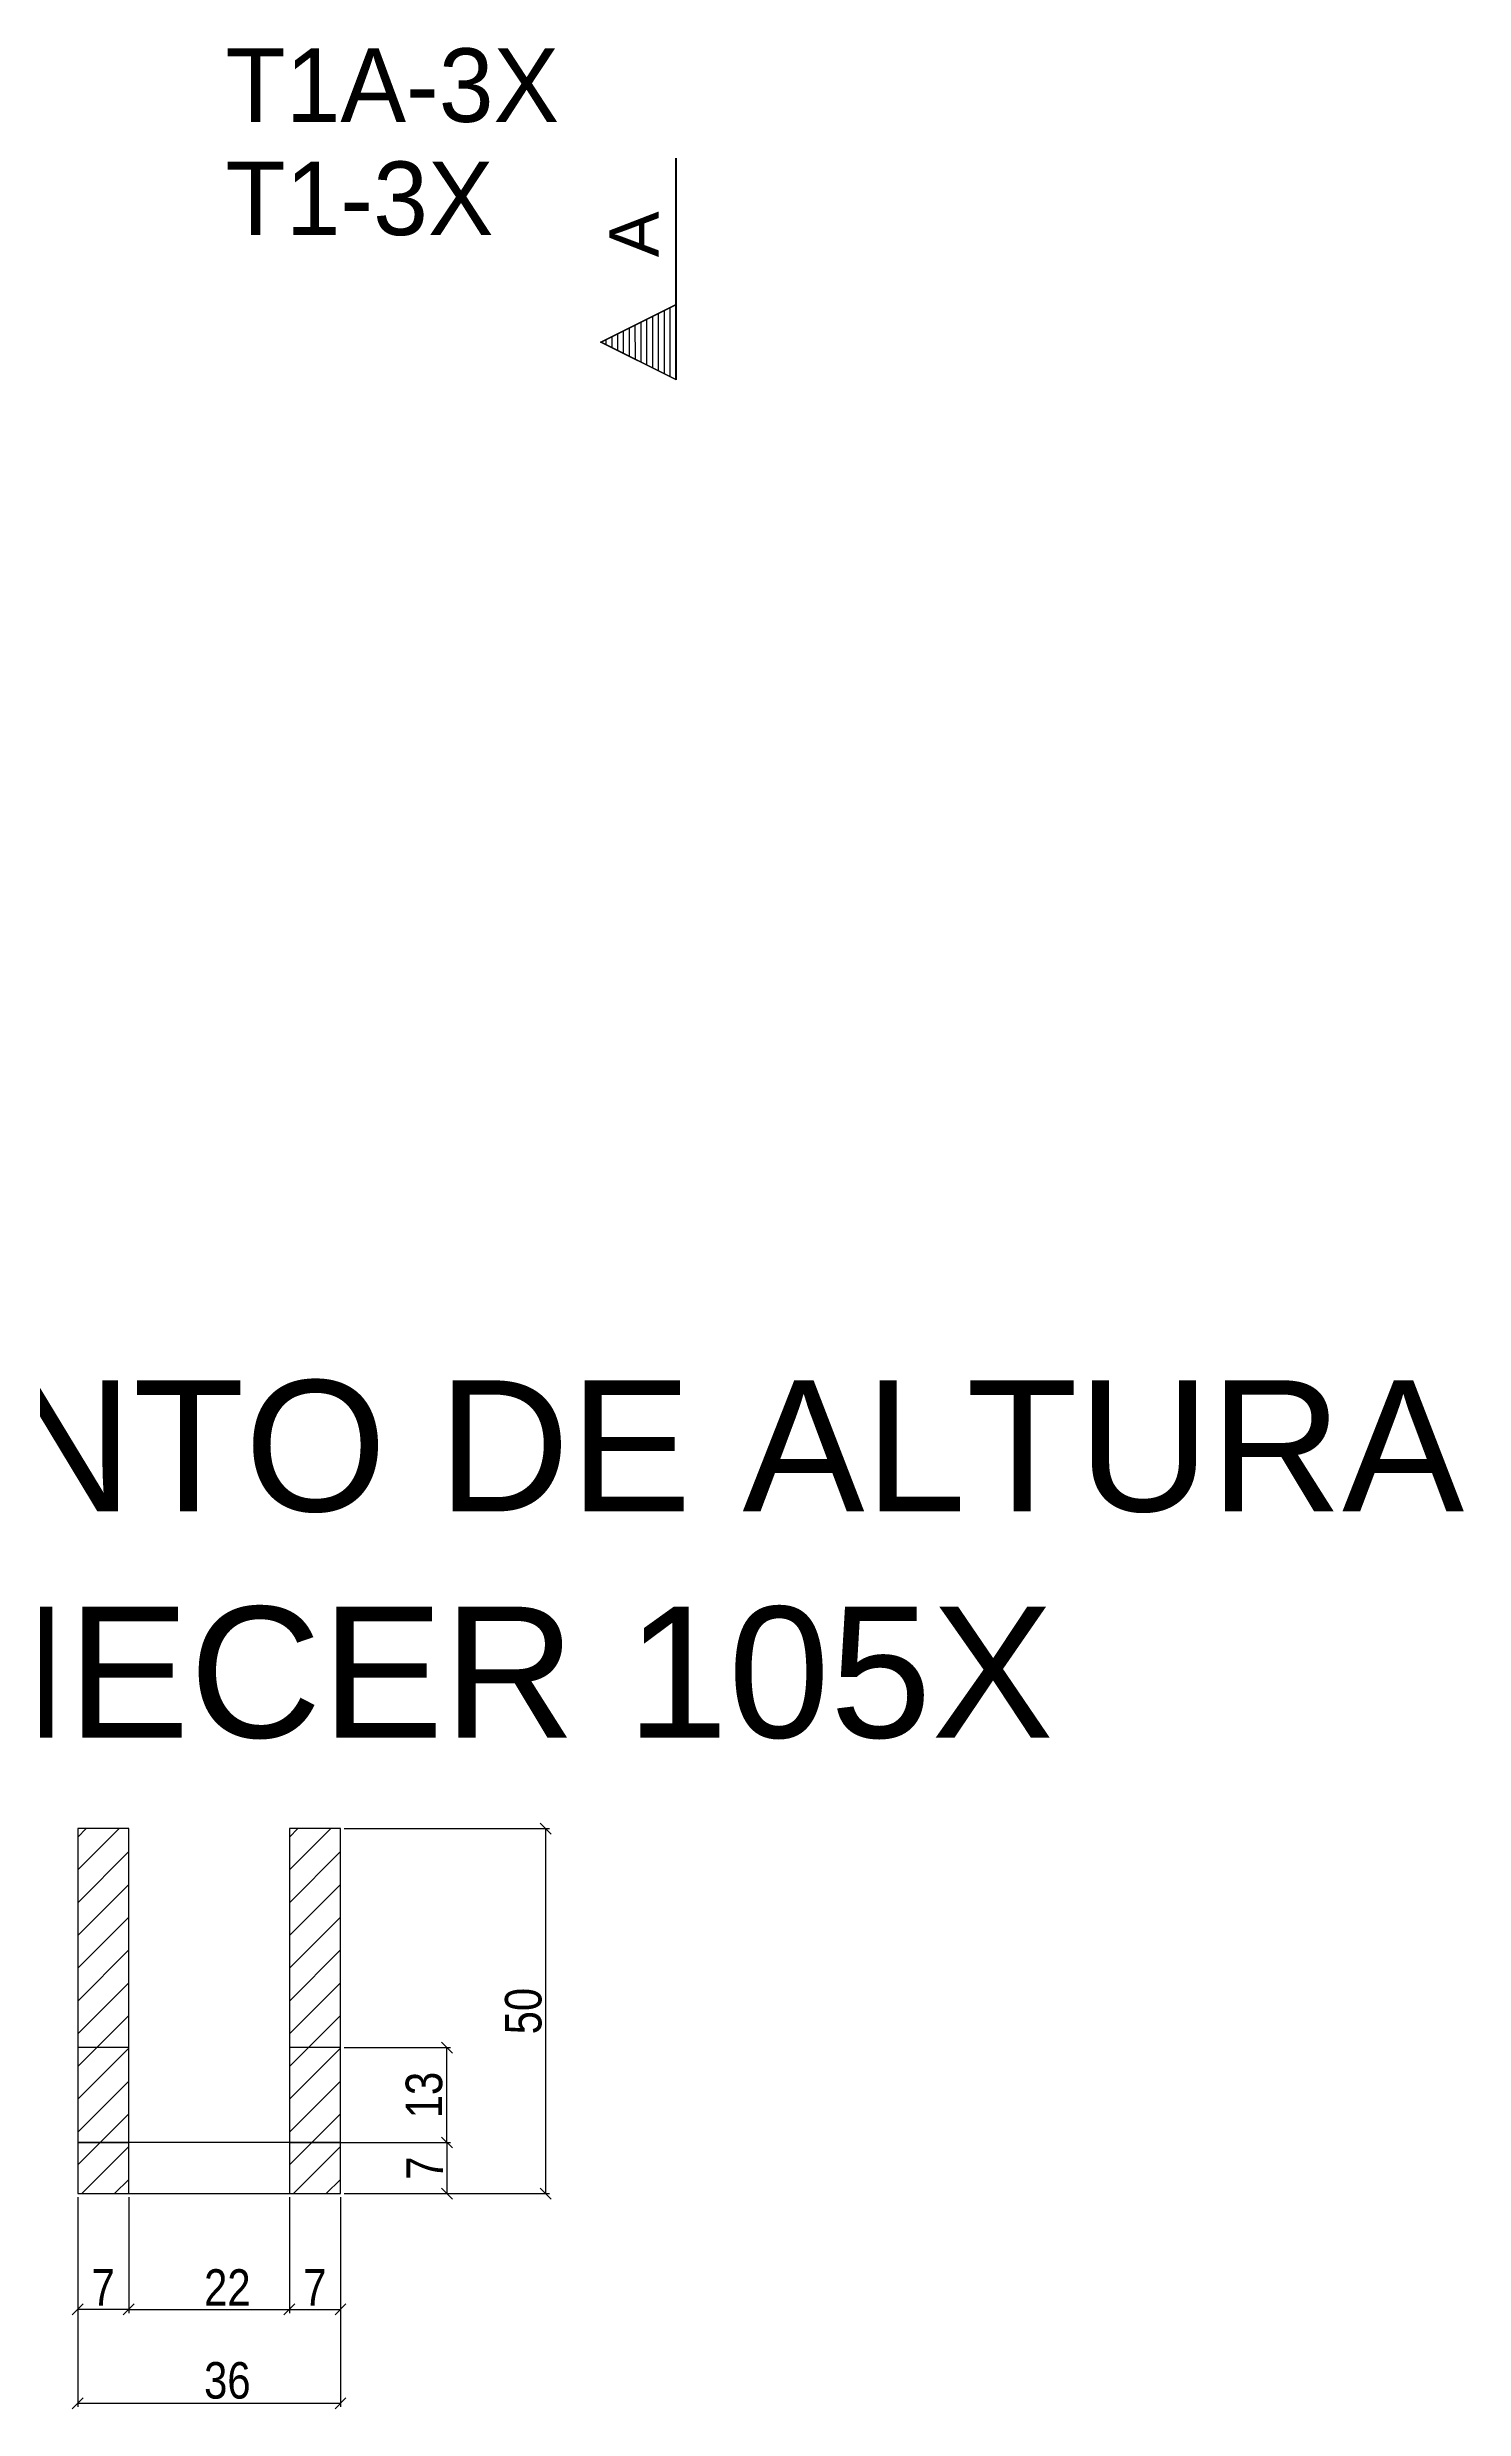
# Model space of a CAD drawing. Extents: x 15230 to 21256, y 3128 to 7338.
# Drawn here: x 18219 to 18607, y 4533 to 5180 of the extents above; entities that cross this region are included whole.
import ezdxf

# ---------------------------------------------------------------- set-up
doc = ezdxf.new("R2010")
doc.units = 0
doc.layers.add('3', color=3, linetype='Continuous')
doc.layers.add('COTA', color=241, linetype='Continuous')
doc.layers.add('NOME DA VIGA', color=6, linetype='Continuous', lineweight=25)
doc.styles.add('COTA TECNICA 2X', font='techl___.ttf', dxfattribs={"height": 10})
doc.styles.add('R80-50', font='arial.ttf', dxfattribs={"height": 10})
doc.styles.add('TQS_ARIAL', font='arial.ttf')
doc.dimstyles.new('SECAO', dxfattribs={"dimscale": 0.333333, "dimtxt": 5, "dimasz": 9, "dimexe": 3, "dimexo": 3, "dimgap": 3, "dimtad": 1, "dimdec": 1, "dimlfac": 0.5, "dimzin": 12, "dimdsep": 46, "dimtxsty": 'COTA TECNICA 2X', "dimblk1": 'OBLIQUE', "dimblk2": 'OBLIQUE', "dimsah": 1, "dimcen": 0.9, "dimclrd": 4, "dimclre": 4, "dimclrt": 240, "dimadec": 1, "dimazin": 3, "dimtfac": 1, "dimtdec": 1, "dimtmove": 0, "dimatfit": 3, "dimfxl": 1, "dimtolj": 1, "dimtzin": 12, "dimarcsym": 0})

# ---------------------------------------------------------------- blocks, each defined once
blk = doc.blocks.new('_Oblique')
at = {"color": 0, "linetype": 'ByBlock', "lineweight": -2}
blk.add_line((-0.5, -0.5), (0.5, 0.5), dxfattribs=at)
blk = doc.blocks.new('*D48')
at = {"layer": 'COTA', "color": 4, "lineweight": -2, "transparency": 16777216}
for p, q in [((18227.58, 4590.86), (18227.58, 4533.4)), ((18299.58, 4590.86), (18299.58, 4533.4)), ((18227.58, 4534.4), (18299.58, 4534.4))]:
    blk.add_line(p, q, dxfattribs=at)
at = {"layer": 'DEFPOINTS', "color": 0, "transparency": 16777216}
for p in [(18227.58, 4591.86), (18299.58, 4591.86), (18299.58, 4534.4)]:
    blk.add_point(p, dxfattribs=at)
at = {"layer": 'COTA', "color": 4, "lineweight": -2, "transparency": 16777216, "xscale": 3, "yscale": 3, "zscale": 3, "rotation": 180}
blk.add_blockref('_Oblique', (18227.58, 4534.4), dxfattribs=at)
at = {"layer": 'COTA', "color": 4, "lineweight": -2, "transparency": 16777216, "xscale": 3, "yscale": 3, "zscale": 3}
blk.add_blockref('_Oblique', (18299.58, 4534.4), dxfattribs=at)
at = {"layer": 'COTA', "color": 240, "transparency": 16777216, "insert": (18268.58, 4540.62), "char_height": 10, "attachment_point": 5, "style": 'COTA TECNICA 2X'}
blk.add_mtext('\\A1;36', dxfattribs=at)
blk = doc.blocks.new('*D49')
at = {"layer": 'COTA', "color": 4, "lineweight": -2, "transparency": 16777216}
for p, q in [((18241.58, 4590.86), (18241.58, 4559.12)), ((18285.58, 4590.86), (18285.58, 4559.12)), ((18241.58, 4560.12), (18285.58, 4560.12))]:
    blk.add_line(p, q, dxfattribs=at)
at = {"layer": 'DEFPOINTS', "color": 0, "transparency": 16777216}
for p in [(18241.58, 4591.86), (18285.58, 4591.86), (18285.58, 4560.12)]:
    blk.add_point(p, dxfattribs=at)
at = {"layer": 'COTA', "color": 4, "lineweight": -2, "transparency": 16777216, "xscale": 3, "yscale": 3, "zscale": 3, "rotation": 180}
blk.add_blockref('_Oblique', (18241.58, 4560.12), dxfattribs=at)
at = {"layer": 'COTA', "color": 4, "lineweight": -2, "transparency": 16777216, "xscale": 3, "yscale": 3, "zscale": 3}
blk.add_blockref('_Oblique', (18285.58, 4560.12), dxfattribs=at)
at = {"layer": 'COTA', "color": 240, "transparency": 16777216, "insert": (18268.58, 4566.12), "char_height": 10, "attachment_point": 5, "style": 'COTA TECNICA 2X'}
blk.add_mtext('\\A1;22', dxfattribs=at)
blk = doc.blocks.new('*D50')
at = {"layer": 'COTA', "color": 4, "lineweight": -2, "transparency": 16777216}
blk.add_line((18285.58, 4560.12), (18299.58, 4560.12), dxfattribs=at)
at = {"layer": 'DEFPOINTS', "color": 0, "transparency": 16777216}
for p in [(18285.58, 4560.12), (18299.58, 4560.12), (18299.58, 4560.12)]:
    blk.add_point(p, dxfattribs=at)
at = {"layer": 'COTA', "color": 4, "lineweight": -2, "transparency": 16777216, "xscale": 3, "yscale": 3, "zscale": 3, "rotation": 180}
blk.add_blockref('_Oblique', (18285.58, 4560.12), dxfattribs=at)
at = {"layer": 'COTA', "color": 4, "lineweight": -2, "transparency": 16777216, "xscale": 3, "yscale": 3, "zscale": 3}
blk.add_blockref('_Oblique', (18299.58, 4560.12), dxfattribs=at)
at = {"layer": 'COTA', "color": 240, "transparency": 16777216, "insert": (18292.58, 4566.19), "char_height": 10, "attachment_point": 5, "style": 'COTA TECNICA 2X'}
blk.add_mtext('\\A1;7', dxfattribs=at)
blk = doc.blocks.new('*D51')
at = {"layer": 'COTA', "color": 4, "lineweight": -2, "transparency": 16777216}
blk.add_line((18241.58, 4560.12), (18227.58, 4560.12), dxfattribs=at)
at = {"layer": 'DEFPOINTS', "color": 0, "transparency": 16777216}
for p in [(18227.58, 4560.12), (18227.58, 4560.12), (18241.58, 4560.12)]:
    blk.add_point(p, dxfattribs=at)
at = {"layer": 'COTA', "color": 4, "lineweight": -2, "transparency": 16777216, "xscale": 3, "yscale": 3, "zscale": 3, "rotation": 180}
blk.add_blockref('_Oblique', (18227.58, 4560.12), dxfattribs=at)
at = {"layer": 'COTA', "color": 4, "lineweight": -2, "transparency": 16777216, "xscale": 3, "yscale": 3, "zscale": 3}
blk.add_blockref('_Oblique', (18241.58, 4560.12), dxfattribs=at)
at = {"layer": 'COTA', "color": 240, "transparency": 16777216, "insert": (18234.58, 4566.19), "char_height": 10, "attachment_point": 5, "style": 'COTA TECNICA 2X'}
blk.add_mtext('\\A1;7', dxfattribs=at)
blk = doc.blocks.new('*D52')
at = {"layer": 'COTA', "color": 4, "lineweight": -2, "transparency": 16777216}
for p, q in [((18286.58, 4605.86), (18329.73, 4605.86)), ((18328.73, 4605.86), (18328.73, 4591.86)), ((18304.64, 4591.86), (18329.73, 4591.86))]:
    blk.add_line(p, q, dxfattribs=at)
at = {"layer": 'DEFPOINTS', "color": 0, "transparency": 16777216}
for p in [(18285.58, 4605.86), (18303.64, 4591.86), (18328.73, 4591.86)]:
    blk.add_point(p, dxfattribs=at)
at = {"layer": 'COTA', "color": 4, "lineweight": -2, "transparency": 16777216, "xscale": 3, "yscale": 3, "zscale": 3}
for p, rotation in [((18328.73, 4605.86), 90), ((18328.73, 4591.86), 270)]:
    blk.add_blockref('_Oblique', p, dxfattribs=dict(at, rotation=rotation))
at = {"layer": 'COTA', "color": 240, "transparency": 16777216, "insert": (18322.66, 4598.86), "char_height": 10, "attachment_point": 5, "rotation": 90, "style": 'COTA TECNICA 2X'}
blk.add_mtext('\\A1;7', dxfattribs=at)
blk = doc.blocks.new('*D53')
at = {"layer": 'COTA', "color": 4, "lineweight": -2, "transparency": 16777216}
for p, q in [((18300.58, 4631.86), (18329.73, 4631.86)), ((18328.73, 4605.86), (18328.73, 4631.86)), ((18300.58, 4605.86), (18329.73, 4605.86))]:
    blk.add_line(p, q, dxfattribs=at)
at = {"layer": 'DEFPOINTS', "color": 0, "transparency": 16777216}
for p in [(18299.58, 4631.86), (18328.73, 4631.86), (18299.58, 4605.86)]:
    blk.add_point(p, dxfattribs=at)
at = {"layer": 'COTA', "color": 4, "lineweight": -2, "transparency": 16777216, "xscale": 3, "yscale": 3, "zscale": 3}
for p, rotation in [((18328.73, 4631.86), 90), ((18328.73, 4605.86), 270)]:
    blk.add_blockref('_Oblique', p, dxfattribs=dict(at, rotation=rotation))
at = {"layer": 'COTA', "color": 240, "transparency": 16777216, "insert": (18322.51, 4618.86), "char_height": 10, "attachment_point": 5, "rotation": 90, "style": 'COTA TECNICA 2X'}
blk.add_mtext('\\A1;13', dxfattribs=at)
blk = doc.blocks.new('*D54')
at = {"layer": 'COTA', "color": 4, "lineweight": -2, "transparency": 16777216}
for p, q in [((18300.58, 4691.86), (18356.83, 4691.86)), ((18355.83, 4591.86), (18355.83, 4691.86)), ((18300.58, 4591.86), (18356.83, 4591.86))]:
    blk.add_line(p, q, dxfattribs=at)
at = {"layer": 'DEFPOINTS', "color": 0, "transparency": 16777216}
for p in [(18299.58, 4691.86), (18355.83, 4691.86), (18299.58, 4591.86)]:
    blk.add_point(p, dxfattribs=at)
at = {"layer": 'COTA', "color": 4, "lineweight": -2, "transparency": 16777216, "xscale": 3, "yscale": 3, "zscale": 3}
for p, rotation in [((18355.83, 4691.86), 90), ((18355.83, 4591.86), 270)]:
    blk.add_blockref('_Oblique', p, dxfattribs=dict(at, rotation=rotation))
at = {"layer": 'COTA', "color": 240, "transparency": 16777216, "insert": (18349.72, 4641.86), "char_height": 10, "attachment_point": 5, "rotation": 90, "style": 'COTA TECNICA 2X'}
blk.add_mtext('\\A1;50', dxfattribs=at)

msp = doc.modelspace()

# ---------------------------------------------------------------- hatches: boundary and pattern name
at = {"layer": 'COTA'}
h = msp.add_hatch(dxfattribs=at)
h.set_pattern_fill('ANSI31', color=256, scale=2, style=0)
h.set_pattern_definition([(45, (-1616.637, -1217.3335), (-4.490128, 4.490128), [])])
h.paths.add_polyline_path([(18227.58, 4591.86), (18241.58, 4591.86), (18241.58, 4691.86), (18227.58, 4691.86)])
h = msp.add_hatch(dxfattribs=at)
h.set_pattern_fill('ANSI31', color=256, scale=2, style=0)
h.set_pattern_definition([(45, (-1558.637, -1217.3335), (-4.490128, 4.490128), [])])
h.paths.add_polyline_path([(18285.58, 4591.86), (18299.58, 4591.86), (18299.58, 4691.86), (18285.58, 4691.86)])

# ---------------------------------------------------------------- linework, layer by layer
at = {"linetype": 'Continuous'}
for points in [[(18227.58, 4591.86), (18241.58, 4591.86), (18241.58, 4691.86), (18227.58, 4691.86)], [(18285.58, 4591.86), (18299.58, 4591.86), (18299.58, 4691.86), (18285.58, 4691.86)]]:
    msp.add_lwpolyline(points, close=True, dxfattribs=at)
for points in [[(18241.58, 4605.86), (18241.58, 4605.86), (18241.58, 4631.86), (18227.58, 4631.86), (18227.58, 4605.86), (18241.58, 4605.86)], [(18299.58, 4605.86), (18299.58, 4605.86), (18299.58, 4631.86), (18285.58, 4631.86), (18285.58, 4605.86), (18299.58, 4605.86)], [(18249.58, 4591.86), (18299.58, 4591.86), (18299.58, 4605.86), (18227.58, 4605.86), (18227.58, 4591.86), (18249.58, 4591.86)]]:
    msp.add_lwpolyline(points, dxfattribs=at)
at = {"layer": '3', "color": 7, "linetype": 'Continuous'}
for p, q in [((18391.44, 5088.92), (18391.44, 5149.58)), ((18391.53, 5149.58), (18391.53, 5088.78)), ((18370.79, 5099.15), (18391.44, 5109.48)), ((18370.99, 5099.15), (18391.44, 5109.38)), ((18383.55, 5092.87), (18383.55, 5105.43)), ((18385.15, 5092.07), (18385.15, 5106.23)), ((18386.75, 5091.27), (18386.75, 5107.03)), ((18388.34, 5090.47), (18388.34, 5107.83)), ((18389.94, 5089.67), (18389.94, 5108.63)), ((18391.53, 5088.78), (18370.79, 5099.15)), ((18391.44, 5088.92), (18370.99, 5099.15)), ((18372.39, 5098.45), (18372.39, 5099.85)), ((18373.98, 5097.65), (18373.98, 5100.65)), ((18375.58, 5096.85), (18375.58, 5101.45)), ((18377.17, 5096.06), (18377.17, 5102.24)), ((18378.77, 5095.26), (18378.77, 5103.04)), ((18380.37, 5094.46), (18380.36, 5103.84)), ((18381.96, 5093.66), (18381.96, 5104.64))]:
    msp.add_line(p, q, dxfattribs=at)
at = {"layer": '3', "linetype": 'Continuous'}
msp.add_lwpolyline([(18391.44, 5088.92), (18370.99, 5099.15), (18391.44, 5109.38), (18391.44, 5088.92)], dxfattribs=at)

# ---------------------------------------------------------------- texts
at = {"color": 1, "char_height": 35.8789, "attachment_point": 1, "style": 'R80-50'}
for s, width, gutter_width, insert in [('COMPLEMENTO DE ALTURA', 746.6959, 25, (17919.65, 4814.68)), ('FORNECER 105X', 442.9935, 50, (18082.77, 4752.66))]:
    msp.add_mtext_dynamic_manual_height_columns(s, width=width, gutter_width=gutter_width, heights=[0], dxfattribs=dict(at, insert=insert))
at = {"layer": '3', "color": 7, "linetype": 'Continuous', "style": 'TQS_ARIAL'}
msp.add_text('A', height=13.5, rotation=90, dxfattribs=at).set_placement((18386.78, 5122.41))
at = {"layer": 'NOME DA VIGA', "color": 6, "linetype": 'Continuous'}
for s, p in [('T1A-3X', (18268.1, 5159.48)), ('T1-3X', (18268.1, 5128.47))]:
    msp.add_text(s, height=20.16, dxfattribs=at).set_placement(p)

# ---------------------------------------------------------------- dimensions: what is measured, and where the dimension line sits
at = {"layer": 'COTA', "color": 3}
for base, p1, p2, picture, middle in [((18355.83, 4691.86), (18299.58, 4591.86), (18299.58, 4691.86), '*D54', (18349.72, 4641.86)), ((18328.73, 4631.86), (18299.58, 4605.86), (18299.58, 4631.86), '*D53', (18322.51, 4618.86)), ((18328.73, 4591.86), (18285.58, 4605.86), (18303.64, 4591.86), '*D52', (18322.66, 4598.86))]:
    dim = msp.add_linear_dim(base=base, p1=p1, p2=p2, angle=90, dimstyle='SECAO', dxfattribs=at)
    dim.commit()
    dim.dimension.update_dxf_attribs({"geometry": picture, "text_midpoint": middle})
for base, p1, p2, picture, middle in [((18299.58, 4534.4), (18227.58, 4591.86), (18299.58, 4591.86), '*D48', (18268.58, 4534.4)), ((18285.58, 4560.12), (18241.58, 4591.86), (18285.58, 4591.86), '*D49', (18268.58, 4560.12)), ((18299.58, 4560.12), (18285.58, 4560.12), (18299.58, 4560.12), '*D50', (18292.58, 4560.12))]:
    dim = msp.add_linear_dim(base=base, p1=p1, p2=p2, dimstyle='SECAO', dxfattribs=at)
    dim.commit()
    dim.dimension.update_dxf_attribs({"geometry": picture, "text_midpoint": middle, "dimtype": 160})
dim = msp.add_linear_dim(base=(18227.58, 4560.12), p1=(18241.58, 4560.12), p2=(18227.58, 4560.12), dimstyle='SECAO', dxfattribs=at)
dim.commit()
dim.dimension.update_dxf_attribs({"geometry": '*D51', "text_midpoint": (18234.58, 4566.19)})

doc.saveas('drawing.dxf')
